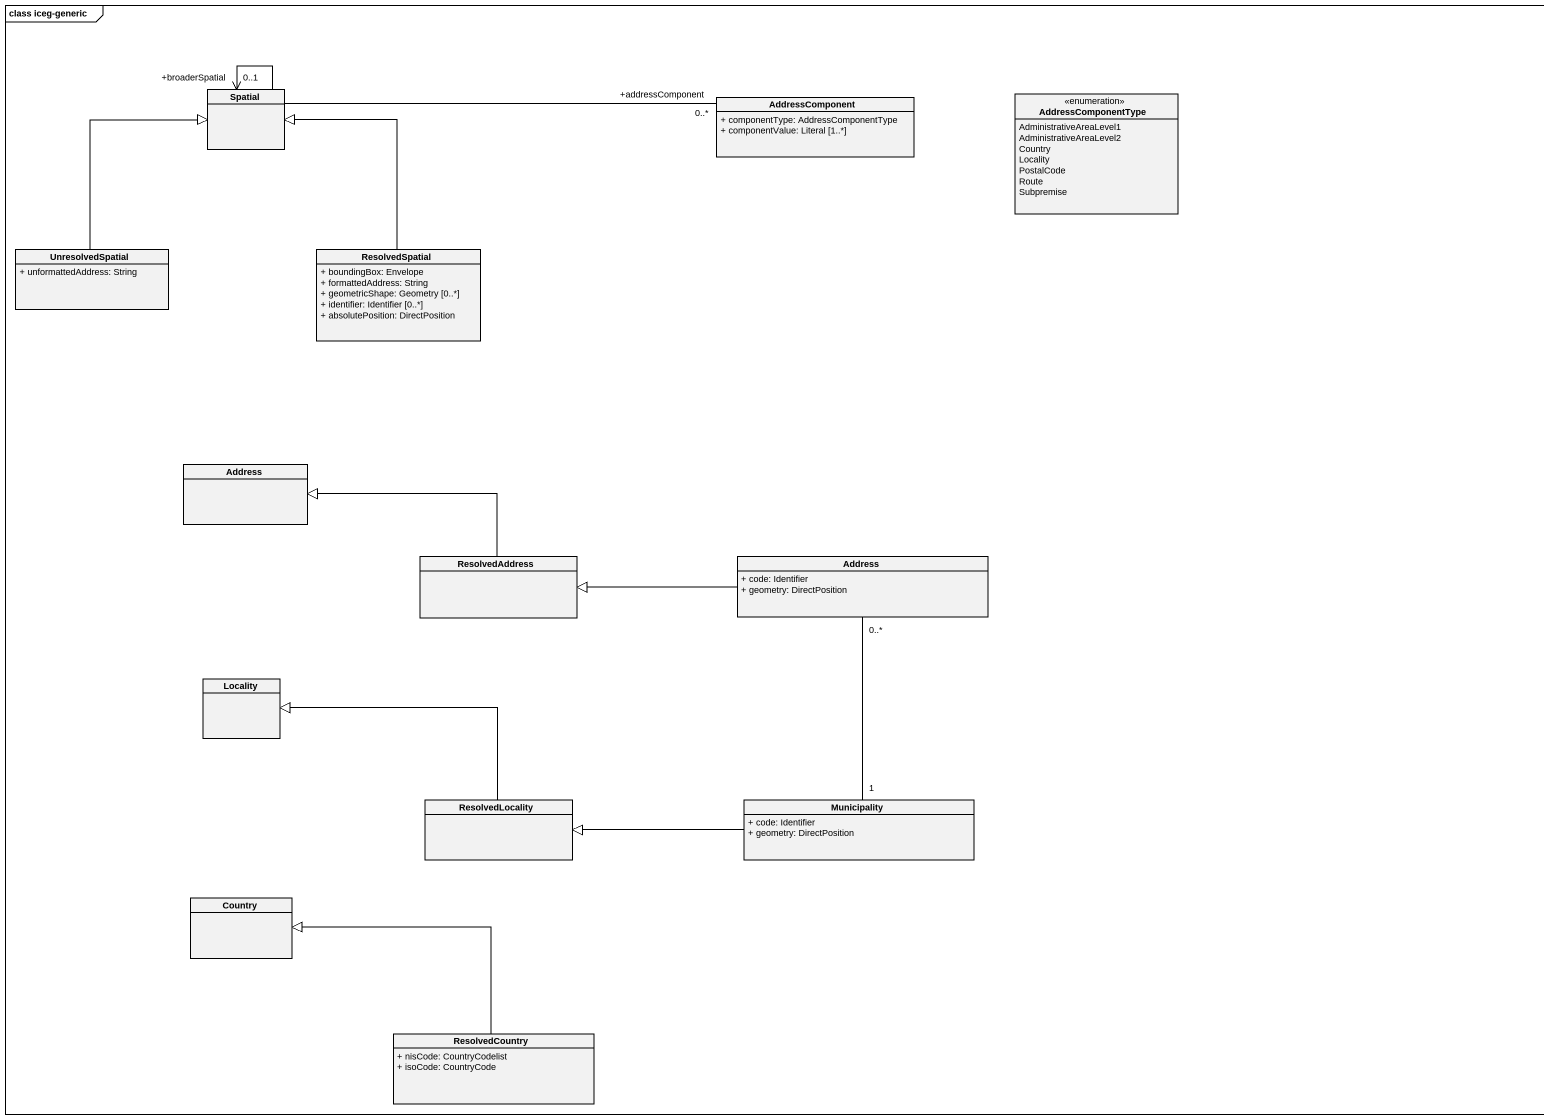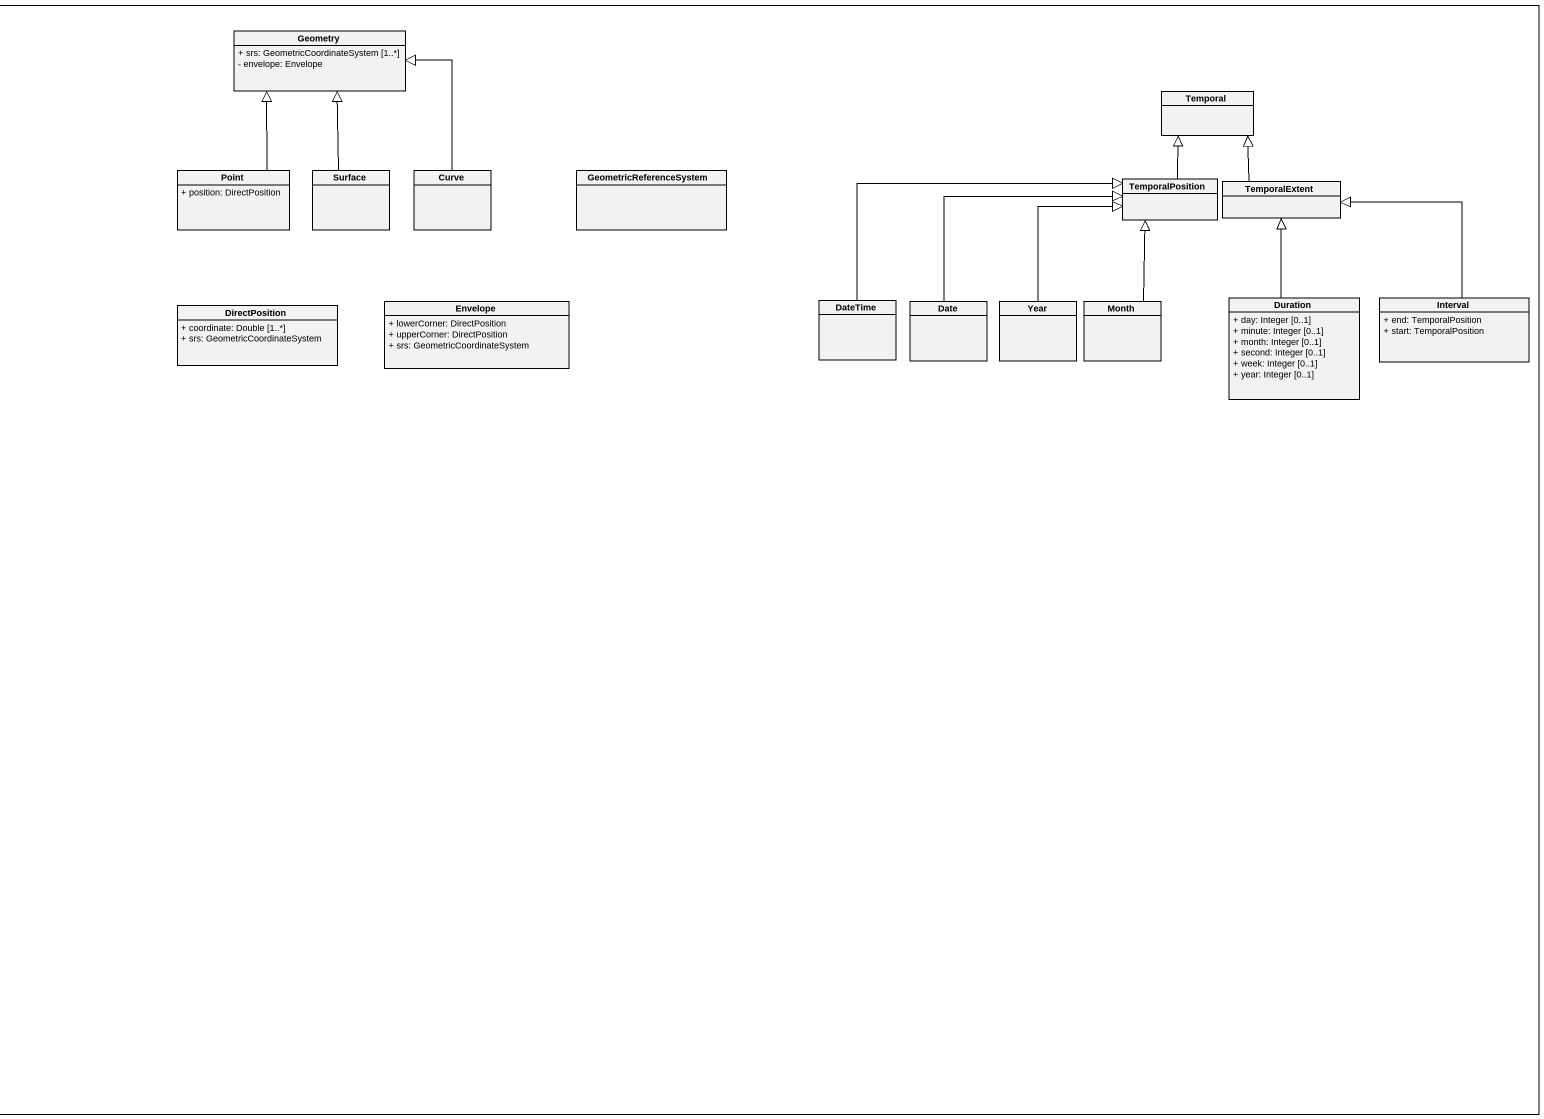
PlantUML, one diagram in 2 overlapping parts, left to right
@startuml
mainframe class iceg-generic
hide circle
hide empty members
skinparam classAttributeIconSize 0
class Geometry {
  + srs: GeometricCoordinateSystem [1..*]
  - envelope: Envelope
}
class Spatial
class AddressComponent {
  + componentType: AddressComponentType
  + componentValue: Literal [1..*]
}
enum AddressComponentType {
  AdministrativeAreaLevel1
  AdministrativeAreaLevel2
  Country
  Locality
  PostalCode
  Route
  Subpremise
}
class Temporal
class Point {
  + position: DirectPosition
}
class Surface
class Curve
class GeometricReferenceSystem
class TemporalPosition
class TemporalExtent
class UnresolvedSpatial {
  + unformattedAddress: String
}
class ResolvedSpatial {
  + boundingBox: Envelope
  + formattedAddress: String
  + geometricShape: Geometry [0..*]
  + identifier: Identifier [0..*]
  + absolutePosition: DirectPosition
}
class DirectPosition {
  + coordinate: Double [1..*]
  + srs: GeometricCoordinateSystem
}
class Envelope {
  + lowerCorner: DirectPosition
  + upperCorner: DirectPosition
  + srs: GeometricCoordinateSystem
}
class DateTime
class Date
class Year
class Month
class Duration {
  + day: Integer [0..1]
  + minute: Integer [0..1]
  + month: Integer [0..1]
  + second: Integer [0..1]
  + week: Integer [0..1]
  + year: Integer [0..1]
}
class Interval {
  + end: TemporalPosition
  + start: TemporalPosition
}
class Address
class ResolvedAddress
class "Address" as Address_2 {
  + code: Identifier
  + geometry: DirectPosition
}
class Locality
class ResolvedLocality
class Municipality {
  + code: Identifier
  + geometry: DirectPosition
}
class Country
class ResolvedCountry {
  + nisCode: CountryCodelist
  + isoCode: CountryCode
}
Spatial --> "+broaderSpatial\n0..1" Spatial
Spatial -right- "+addressComponent\n0..*" AddressComponent
Point -up-|> Geometry
Surface -up-|> Geometry
Curve -up-|> Geometry
TemporalPosition -up-|> Temporal
TemporalExtent -up-|> Temporal
UnresolvedSpatial -up-|> Spatial
ResolvedSpatial -up-|> Spatial
DateTime -right-|> TemporalPosition
Date -right-|> TemporalPosition
Year -up-|> TemporalPosition
Month -up-|> TemporalPosition
Duration -up-|> TemporalExtent
Interval -up-|> TemporalExtent
ResolvedAddress -left-|> Address
Address_2 -left-|> ResolvedAddress
ResolvedLocality -left-|> Locality
Municipality "1" -up- "0..*" Address_2
Municipality -left-|> ResolvedLocality
ResolvedCountry -left-|> Country
@enduml
